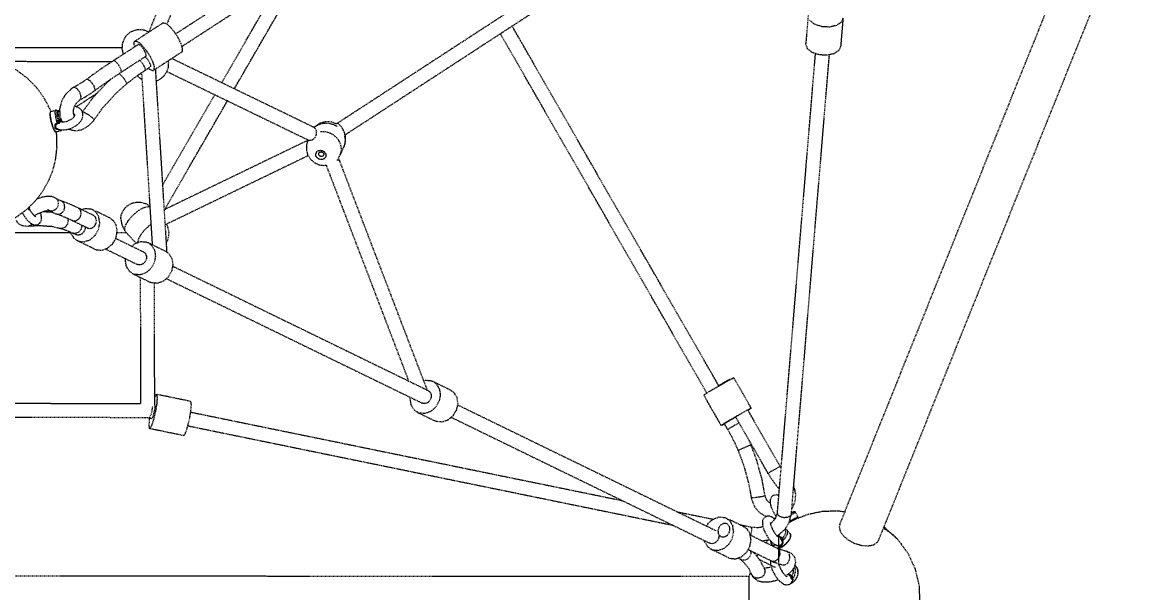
# Model space of a CAD drawing. Header units: millimetres. Extents: x -4083 to 4058, y -3576 to 3464.
# Drawn here: x 473 to 2061, y -1218 to -401 of the extents above; entities that cross this region are included whole.
import ezdxf

# ---------------------------------------------------------------- set-up
doc = ezdxf.new("R2010")
doc.units = ezdxf.units.MM
doc.linetypes.add('HIDDEN', pattern=[1.905, 1.27, -0.635])
for name, color, linetype in [('DIKOM_ОБЪЕКТ', 7, 'Continuous'), ('DIKOM_РАЗМЕР_ЗОНА', 7, 'Continuous'), ('DIKOM_РАЗМЕР_ОБЪЕКТА', 7, 'Continuous')]:
    doc.layers.add(name, color=color, linetype=linetype)
doc.styles.add('style1', font='arialbd.ttf', dxfattribs={"width": 0.8})
doc.dimstyles.new('1-50', dxfattribs={"dimtxt": 300, "dimasz": 200, "dimexe": 100, "dimexo": 0, "dimgap": 100, "dimtad": 1, "dimtxsty": 'style1', "dimcen": 200, "dimclrd": 7, "dimclre": 7, "dimclrt": 7, "dimadec": 1, "dimazin": 2, "dimtfac": 1, "dimtmove": 0, "dimatfit": 2, "dimfxl": 0, "dimlwd": 25, "dimlwe": 18, "dimarcsym": 0})

# ---------------------------------------------------------------- blocks, each defined once
blk = doc.blocks.new('*D0')
at = {"layer": 'Defpoints', "color": 0, "transparency": 16777216}
for p in [(-1721.8, 671.9), (2519, 657.8), (2519, -1847.3)]:
    blk.add_point(p, dxfattribs=at)
at = {"layer": 'DIKOM_РАЗМЕР_ОБЪЕКТА', "color": 7, "lineweight": 18, "transparency": 16777216}
for p, q in [((-1721.8, 671.9), (-1721.8, -1947.3)), ((2519, 657.8), (2519, -1947.3))]:
    blk.add_line(p, q, dxfattribs=at)
at = {"layer": 'DIKOM_РАЗМЕР_ОБЪЕКТА', "color": 7, "lineweight": 25, "transparency": 16777216}
blk.add_line((-1521.8, -1847.3), (2319, -1847.3), dxfattribs=at)
at = {"layer": 'DIKOM_РАЗМЕР_ОБЪЕКТА', "color": 7, "transparency": 16777216}
for points in [[(-1521.8, -1814), (-1521.8, -1880.7), (-1721.8, -1847.3)], [(2319, -1814), (2319, -1880.7), (2519, -1847.3)]]:
    blk.add_solid(points, dxfattribs=at)
at = {"layer": 'DIKOM_РАЗМЕР_ОБЪЕКТА', "color": 7, "transparency": 16777216, "insert": (341, -1568.6), "char_height": 300, "attachment_point": 5, "style": 'style1'}
blk.add_mtext('{\\fArial|b0|i0|c204|p34;\\H1.16667x;4150}', dxfattribs=at)
blk = doc.blocks.new('*D3')
at = {"layer": 'Defpoints', "color": 0, "transparency": 16777216}
for p in [(-3254.8, 990.5), (4056.9, 952.4), (4056.9, -3475.9)]:
    blk.add_point(p, dxfattribs=at)
at = {"layer": 'DIKOM_РАЗМЕР_ЗОНА', "color": 7, "lineweight": 18, "transparency": 16777216}
for p, q in [((-3254.8, 990.5), (-3254.8, -3575.9)), ((4056.9, 952.4), (4056.9, -3575.9))]:
    blk.add_line(p, q, dxfattribs=at)
at = {"layer": 'DIKOM_РАЗМЕР_ЗОНА', "color": 7, "lineweight": 25, "transparency": 16777216}
blk.add_line((-3054.8, -3475.9), (3856.9, -3475.9), dxfattribs=at)
at = {"layer": 'DIKOM_РАЗМЕР_ЗОНА', "color": 7, "transparency": 16777216}
for points in [[(-3054.8, -3442.6), (-3054.8, -3509.2), (-3254.8, -3475.9)], [(3856.9, -3442.6), (3856.9, -3509.2), (4056.9, -3475.9)]]:
    blk.add_solid(points, dxfattribs=at)
at = {"layer": 'DIKOM_РАЗМЕР_ЗОНА', "color": 7, "transparency": 16777216, "insert": (401.1, -3197.1), "char_height": 300, "attachment_point": 5, "style": 'style1'}
blk.add_mtext('{\\fArial|b0|i0|c204|p34;\\H1.16667x;7300}', dxfattribs=at)

msp = doc.modelspace()

# ---------------------------------------------------------------- linework, layer by layer
at = {"layer": 'DIKOM_ОБЪЕКТ', "color": 7, "linetype": 'HIDDEN', "lineweight": 15}
for p, q in [((1642.287, -1120.542), (2323.748, 574.158)), ((1697.955, -1142.927), (2379.323, 551.54)), ((654.385, -415.605), (786.576, -87.892)), ((680.534, -404.244), (803.816, -98.616)), ((1289.003, -308.138), (923.36, -546.443)), ((776.59, -496.759), (877.392, -321.913)), ((1297.61, -326.401), (934.645, -562.961)), ((692.697, -418.045), (787.279, -356.602)), ((701.7, -436.046), (798.175, -373.374)), ((758.547, -488.013), (824.236, -374.071)), ((1597.123, -391.706), (1593.789, -432.066)), ((1646.953, -395.822), (1643.619, -436.182)), ((674.575, -402.49), (634.271, -428.672)), ((685.797, -409.118), (680.426, -404.2)), ((691.515, -416.191), (685.797, -409.118)), ((1469.248, -921.564), (1173.894, -407.032)), ((696.709, -424.341), (691.515, -416.191)), ((700.589, -432.329), (696.709, -424.341)), ((1452.261, -932.146), (1157.112, -417.97)), ((431.974, -437.348), (615.978, -437.562)), ((639.237, -433.372), (603.742, -456.43)), ((645.493, -435.3), (640.122, -430.382)), ((701.576, -444.053), (661.272, -470.235)), ((702.564, -438.938), (700.589, -432.329)), ((1593.76, -432.772), (1593.812, -432.03)), ((437.194, -457.354), (602.061, -457.546)), ((650.133, -450.144), (614.638, -473.202)), ((641.367, -455.838), (642.465, -456.87)), ((890.208, -551.834), (687.168, -453.413)), ((1553.261, -1103.878), (1607.658, -446.294)), ((1573.193, -1105.527), (1627.586, -447.985)), ((1613.147, -448.149), (1603.147, -444.77)), ((577.623, -474.148), (564.999, -483.286)), ((614.638, -473.202), (601.766, -481.747)), ((611.964, -474.993), (614.561, -477.268)), ((642.961, -474.455), (642.767, -474.524)), ((643.883, -474.062), (642.961, -474.455)), ((643.866, -473.782), (659.134, -719.778)), ((648.503, -470.604), (656.306, -465.535)), ((648.928, -469.874), (648.503, -470.604)), ((655.421, -468.525), (653.878, -467.112)), ((655.421, -468.525), (659.628, -470.539)), ((659.628, -470.539), (661.267, -470.223)), ((663.591, -468.729), (679.824, -730.271)), ((881.484, -569.831), (679.937, -472.133)), ((551.467, -492.207), (546.4, -494.999)), ((592.697, -489.476), (573.255, -510.994)), ((599.806, -483.105), (592.697, -489.476)), ((614.561, -477.268), (617.455, -480.47)), ((665.801, -485.182), (664.634, -485.534)), ((550.344, -522.445), (580.762, -502.685)), ((673.9, -634.838), (748.532, -505.384)), ((555.653, -512.73), (555.688, -512.711)), ((573.255, -510.994), (559.467, -529.81)), ((677.027, -669.458), (766.576, -514.131)), ((514.266, -529.274), (520.924, -527.525)), ((524.422, -529.639), (523.939, -529.152)), ((524.106, -528.593), (523.946, -528.722)), ((524.233, -528.907), (523.997, -528.791)), ((526.715, -526.847), (524.106, -528.593)), ((524.317, -528.791), (524.155, -528.872)), ((524.268, -528.884), (524.214, -528.89)), ((524.817, -528.561), (524.317, -528.791)), ((526.657, -525.608), (527.171, -536.649)), ((527.171, -536.649), (530.091, -543.959)), ((548.167, -535.687), (547.527, -534.836)), ((548.69, -534.213), (548.449, -534.022)), ((548.706, -534.238), (548.704, -534.179)), ((562.116, -530.485), (565.338, -532.218)), ((517.269, -550.46), (516.489, -548.119)), ((518.074, -552.598), (517.269, -550.46)), ((523.705, -554.229), (526.107, -554.961)), ((526.107, -554.961), (529.248, -555.443)), ((526.637, -541.533), (526.952, -542.995)), ((526.637, -541.533), (526.909, -542.956)), ((528.554, -543.721), (529.811, -543.945)), ((540.015, -554.207), (541.799, -555.161)), ((890.815, -552.227), (891.391, -551.338)), ((890.975, -552.32), (893.115, -550.39)), ((917.482, -547.321), (920.954, -548.859)), ((920.954, -548.859), (924.184, -550.836)), ((923.36, -546.443), (922.888, -546.745)), ((924.705, -546.526), (923.36, -546.443)), ((927.39, -548.591), (924.705, -546.526)), ((521.889, -558.289), (528.547, -556.54)), ((881.592, -570.525), (676.078, -669.917)), ((881.826, -569.977), (881.39, -570.995)), ((881.899, -570.056), (881.39, -570.995)), ((881.484, -569.831), (883.791, -570.491)), ((883.547, -571.065), (881.484, -569.831)), ((902.525, -585.247), (903.828, -585.871)), ((903.828, -585.871), (904.996, -586.706)), ((904.996, -586.706), (905.983, -587.72)), ((933.428, -578.563), (928.114, -590.984)), ((882.245, -592.425), (677.416, -691.486)), ((905.983, -587.72), (906.752, -588.873)), ((906.752, -588.873), (907.275, -590.125)), ((925.349, -595.482), (928.114, -590.984)), ((927.174, -599.702), (925.349, -595.482)), ((1053.006, -929.008), (927.174, -599.702)), ((904.807, -606.4), (908.347, -605.873)), ((908.491, -606.841), (908.092, -605.911)), ((908.491, -606.841), (908.77, -605.81)), ((1026.293, -915.131), (908.491, -606.841)), ((521.788, -653.664), (520.977, -653.09)), ((521.846, -653.709), (521.788, -653.664)), ((522.943, -654.457), (521.846, -653.709)), ((524.549, -657.191), (521.846, -653.709)), ((525.334, -661.414), (524.549, -657.191)), ((528.546, -656.952), (528.54, -656.95)), ((536.653, -659.927), (528.546, -656.952)), ((483.255, -667.93), (483.227, -667.571)), ((483.319, -668.312), (483.255, -667.93)), ((483.526, -668.791), (483.301, -668.229)), ((483.304, -668.224), (483.425, -668.46)), ((483.34, -668.407), (483.319, -668.312)), ((483.34, -668.408), (483.807, -670.209)), ((516.878, -673.726), (502.766, -672.61)), ((509.412, -670.776), (511.44, -670.577)), ((509.595, -669.518), (509.649, -669.56)), ((509.649, -669.56), (513.194, -671.182)), ((511.139, -670.606), (511.85, -671.107)), ((511.44, -670.577), (511.613, -670.579)), ((522.087, -675.88), (522.097, -675.883)), ((529.36, -678.549), (522.087, -675.88)), ((536.853, -681.672), (529.36, -678.549)), ((544.56, -685.25), (536.853, -681.672)), ((575.246, -677.955), (553.321, -667.271)), ((573.609, -669.419), (578.345, -672.796)), ((598.525, -681.55), (578.298, -671.693)), ((578.345, -672.796), (582.828, -679.921)), ((598.505, -681.55), (603.241, -684.927)), ((626.941, -682.92), (629.341, -680.11)), ((629.341, -680.11), (631.967, -677.389)), ((482.954, -693.036), (482.931, -693.039)), ((566.486, -695.934), (544.56, -685.25)), ((603.241, -684.927), (607.724, -692.052)), ((609.155, -700.97), (607.724, -692.052)), ((289.913, -702.442), (542.72, -702.554)), ((540.043, -700.676), (545.425, -703.101)), ((542.719, -703.472), (542.444, -701.758)), ((547.254, -703.675), (545.481, -703.089)), ((545.481, -703.089), (550.301, -705.438)), ((551.1, -703.403), (547.254, -703.675)), ((576.814, -726.106), (551.918, -713.974)), ((607.022, -710.829), (646.696, -730.161)), ((608.837, -702.583), (621.897, -702.588)), ((621.897, -702.588), (636.231, -717.612)), ((592.271, -725.889), (637.935, -748.14)), ((638.368, -715.435), (638.246, -716.902)), ((646.677, -730.159), (647.085, -730.366)), ((647.085, -730.366), (649.494, -732.61)), ((653.171, -716.873), (678.067, -729.004)), ((631.46, -761.428), (656.356, -773.56)), ((688.301, -750.434), (1053.996, -928.63)), ((642.158, -766.641), (642.198, -946.899)), ((662.16, -774.754), (662.198, -948.811)), ((679.441, -768.365), (1045.235, -946.609)), ((1060.471, -915.342), (1085.367, -927.473)), ((1468.283, -922.066), (1470.102, -920.877)), ((1469.794, -921.771), (1477.977, -917.143)), ((1477.977, -917.143), (1484.834, -913.382)), ((1484.834, -913.382), (1489.322, -911.06)), ((1484.944, -912.447), (1485.518, -912.227)), ((1490.76, -910.5), (1489.322, -911.06)), ((1490.76, -910.499), (1515.643, -953.847)), ((714, -944.058), (665.532, -934.117)), ((1053.977, -928.627), (1054.385, -928.835)), ((1054.385, -928.835), (1056.793, -931.079)), ((1447.775, -935.173), (1472.658, -978.521)), ((1449.616, -933.797), (1454.445, -930.784)), ((1454.445, -930.784), (1461.53, -926.561)), ((1461.53, -926.561), (1469.794, -921.771)), ((1468.186, -922.172), (1468.283, -922.066)), ((156.198, -946.693), (642.198, -946.899)), ((662.865, -952.726), (662.333, -956.709)), ((662.518, -948.811), (662.932, -949.907)), ((662.932, -949.907), (662.865, -952.726)), ((666.037, -947.319), (666.648, -939.002)), ((1095.6, -948.903), (1465.467, -1129.131)), ((151.175, -966.691), (647.215, -966.901)), ((655.326, -967.752), (654.98, -969.895)), ((655.831, -966.845), (655.019, -967.689)), ((655.019, -967.689), (658.5, -968.403)), ((714.16, -959.403), (1331.212, -1085.96)), ((1038.76, -959.897), (1063.656, -972.029)), ((1086.741, -966.834), (1456.706, -1147.111)), ((1539.844, -1047.024), (1493.57, -966.411)), ((1509.717, -956.73), (1514.205, -954.408)), ((1557.189, -1037.067), (1510.916, -956.454)), ((1515.643, -953.848), (1514.205, -954.408)), ((654.98, -969.895), (654.369, -978.212)), ((703.955, -993.038), (655.486, -983.097)), ((710.184, -979.003), (1403.564, -1121.215)), ((1474.096, -977.96), (1472.658, -978.521)), ((1474.096, -977.96), (1477.538, -976.179)), ((1482.203, -984.307), (1477.386, -975.914)), ((1479.328, -974.132), (1486.413, -969.909)), ((1482.306, -984.195), (1482.203, -984.307)), ((1498.422, -974.863), (1496.323, -975.965)), ((1511.436, -997.535), (1515.35, -1006.294)), ((1512.083, -1007.825), (1507.768, -1009.692)), ((1514.805, -1006.592), (1512.083, -1007.825)), ((1515.35, -1006.294), (1514.805, -1006.592)), ((1556.609, -1037.294), (1557.189, -1037.067)), ((1558.597, -1039.375), (1557.189, -1037.067)), ((1535.03, -1079.316), (1532.21, -1080.197)), ((1535.534, -1078.874), (1535.03, -1079.316)), ((1532.21, -1080.197), (1527.628, -1081.103)), ((1573.876, -1097.27), (1575.233, -1095.579)), ((1410.055, -1102.131), (1461.205, -1112.621)), ((1480.014, -1111.091), (1484.75, -1114.469)), ((1527.953, -1103.494), (1537.068, -1108.748)), ((1547.116, -1110.819), (1548.175, -1111.018)), ((1548.175, -1111.018), (1550.993, -1110.566)), ((1551.621, -1108.712), (1551.163, -1108.094)), ((1553.261, -1103.882), (1553.25, -1104.161)), ((1582.216, -1110.329), (1570.072, -1117.46)), ((1570.23, -1117.213), (1573.193, -1105.527)), ((1582.572, -1108.961), (1570.53, -1116.032)), ((1572.948, -1106.494), (1579.027, -1102.924)), ((1573.323, -1103.954), (1576.29, -1102.212)), ((1573.51, -1101.698), (1574.036, -1103.436)), ((1574.057, -1103.458), (1573.964, -1103.361)), ((1574.118, -1103.488), (1573.974, -1103.542)), ((1574.119, -1103.459), (1574.035, -1103.456)), ((1574.168, -1103.459), (1574.119, -1103.459)), ((1582.572, -1108.961), (1579.027, -1102.924)), ((1504.93, -1123.223), (1484.194, -1113.118)), ((1484.75, -1114.469), (1489.233, -1121.594)), ((1490.664, -1130.511), (1489.233, -1121.594)), ((1499.142, -1120.402), (1515.945, -1123.848)), ((1516.391, -1125.802), (1516.083, -1129.63)), ((1543.604, -1118.598), (1544.734, -1117.996)), ((1563.443, -1127.803), (1570.23, -1117.213)), ((1576.249, -1113.991), (1569.91, -1117.713)), ((1576.18, -1113.874), (1576.249, -1113.991)), ((1576.249, -1113.991), (1580.887, -1111.729)), ((1642.292, -1120.53), (1641.592, -1124.222)), ((1449.124, -1145.145), (1448.824, -1143.27)), ((1465.448, -1129.129), (1465.856, -1129.337)), ((1468.119, -1128.981), (1468.67, -1133.122)), ((1469.58, -1134.817), (1469.605, -1138.554)), ((1515.56, -1142.642), (1514.129, -1133.725)), ((1552.846, -1154.32), (1514.43, -1135.6)), ((1515.237, -1134.462), (1514.892, -1135.825)), ((1516.083, -1129.63), (1515.237, -1134.462)), ((1536.743, -1146.473), (1539.929, -1142.249)), ((1552.418, -1136.767), (1553.27, -1136.381)), ((1553.576, -1136.788), (1552.816, -1136.587)), ((1553.27, -1136.381), (1563.443, -1127.803)), ((1555.837, -1135.281), (1554.04, -1137.809)), ((1554.129, -1137.888), (1554.598, -1137.026)), ((1555.041, -1174.47), (1555.056, -1137.536)), ((1562.472, -1141.75), (1563.925, -1140.078)), ((1571.05, -1132.901), (1566.937, -1128.318)), ((1571.05, -1132.901), (1571.293, -1133.205)), ((1483.219, -1167.779), (1458.323, -1155.647)), ((1544.085, -1172.299), (1511.153, -1156.252)), ((1514.741, -1157.613), (1515.236, -1161.718)), ((1547.722, -1151.823), (1544.609, -1148.353)), ((1555.661, -1155.561), (1552.85, -1154.322)), ((1553.257, -1150.242), (1554.911, -1150.47)), ((1565.521, -1158.476), (1565.503, -1158.472)), ((1497.323, -1168.039), (1499.952, -1169.919)), ((1520.583, -1161.613), (1518.704, -1159.931)), ((1523.99, -1165.956), (1525.344, -1163.363)), ((1526.765, -1170.125), (1550.646, -1181.762)), ((1544.083, -1172.298), (1548.178, -1174.11)), ((1513.015, -1194.369), (1514.798, -1188.54)), ((1515.827, -1190.585), (1516.245, -1191.76)), ((1515.831, -1190.597), (1515.958, -1190.947)), ((1535.044, -1184.936), (1534.593, -1183.668)), ((1534.79, -1184.211), (1534.598, -1183.682)), ((1543.149, -1175.613), (1543.671, -1178.808)), ((1561.374, -1178.041), (1561.413, -1178.049)), ((1561.413, -1178.049), (1561.453, -1178.058)), ((1575.66, -1190.671), (1576.088, -1188.78)), ((1576.088, -1188.78), (1576.262, -1186.885)), ((1578.376, -1178.963), (1579.497, -1179.988)), ((-714.769, -1193.301), (1512.598, -1194.242)), ((1512.573, -1254.242), (1512.598, -1194.242)), ((1564.535, -1193.109), (1565.612, -1194.081)), ((1566.989, -1195.041), (1567.226, -1195.152)), ((1572.047, -1204.639), (1572.34, -1204.548)), ((1574.079, -1203.566), (1572.294, -1204.425)), ((1572.34, -1204.548), (1574.288, -1203.589)), ((1573.122, -1197.912), (1573.456, -1197.87)), ((1576.119, -1202.137), (1574.079, -1203.566)), ((1574.288, -1203.589), (1576.293, -1202.189)), ((1574.313, -1201.47), (1574.58, -1200.743)), ((1576.293, -1202.189), (1578.103, -1200.464)), ((1580.94, -1196.245), (1581.883, -1193.876)), ((1581.883, -1193.876), (1582.471, -1191.424))]:
    msp.add_line(p, q, dxfattribs=at)
for points in [[(1646.93, -395.858), (1644.509, -401.358), (1637.585, -406.096), (1627.582, -408.391), (1616.481, -407.789), (1606.48, -404.409), (1599.561, -398.921)], [(654.161, -415.751), (653.763, -415.462), (649.274, -413.464), (645.012, -412.441), (641.05, -412.159), (637.506, -412.434), (634.322, -413.117), (631.594, -414.058), (629.296, -415.138), (627.33, -416.3), (625.53, -417.592), (623.762, -419.119), (621.934, -421.04), (620.113, -423.442), (618.404, -426.412)], [(674.58, -402.502), (676.219, -402.186), (680.426, -404.2)], [(618.404, -426.412), (616.314, -432.604), (615.872, -439.132), (617.122, -445.584), (617.916, -447.223)], [(634.147, -436.679), (633.283, -433.787), (633.514, -429.563), (634.276, -428.684)], [(634.276, -428.684), (635.916, -428.368), (640.122, -430.382)], [(641.598, -434.062), (639.901, -433.249), (639.239, -433.377)], [(650.131, -450.139), (650.438, -449.784), (650.531, -448.08), (649.734, -445.413), (648.169, -442.19), (646.073, -438.901), (643.766, -436.047), (641.598, -434.062)], [(656.405, -450.523), (651.211, -442.373), (645.493, -435.3)], [(701.571, -444.041), (702.333, -443.161), (702.564, -438.938)], [(1603.147, -444.77), (1596.227, -439.282), (1593.76, -432.772)], [(1643.596, -436.218), (1641.175, -441.718), (1634.252, -446.456)], [(514.287, -529.267), (513.671, -527.408), (505.323, -510.92), (493.617, -494.665), (480.188, -481.142), (464.623, -469.697), (447.237, -460.712), (429.545, -454.796), (424.471, -453.92)], [(603.742, -456.43), (590.542, -465.193), (577.623, -474.148)], [(606.103, -457.121), (604.218, -456.297), (603.742, -456.43)], [(614.638, -473.202), (615.062, -472.472), (614.8, -470.092), (613.426, -466.667), (611.213, -462.876), (608.6, -459.468), (606.103, -457.121)], [(642.465, -456.87), (645.079, -460.277), (647.291, -464.069), (648.665, -467.494), (648.928, -469.874)], [(649.206, -450.746), (649.744, -451.23), (651.859, -453.763), (653.847, -456.729)], [(653.847, -456.729), (655.454, -459.751), (656.473, -462.444)], [(661.267, -470.223), (662.029, -469.343), (662.26, -465.12), (660.285, -458.511), (656.405, -450.523)], [(681.721, -456.951), (682.269, -459.723), (681.838, -466.315), (679.743, -472.534)], [(1634.252, -446.456), (1624.249, -448.751), (1613.147, -448.149)], [(622.375, -489.706), (630.918, -482.999), (639.637, -476.639), (648.511, -470.643)], [(656.473, -462.444), (656.772, -464.458), (656.306, -465.535)], [(679.743, -472.534), (678.348, -475.023), (676.832, -477.154), (675.269, -478.947)], [(564.999, -483.286), (560.4, -486.561), (551.467, -492.207)], [(567.86, -483.63), (565.643, -483.036), (564.999, -483.286)], [(576.894, -499.365), (577.417, -498.567), (577.302, -496.084), (575.928, -492.66), (573.568, -488.97), (570.688, -485.748), (567.86, -483.63)], [(576.106, -540.907), (588.735, -523.658), (606.718, -503.738), (622.376, -489.706)], [(601.766, -481.747), (589.18, -490.471), (576.894, -499.365)], [(617.455, -480.47), (620.074, -483.965), (621.898, -487.062), (622.566, -489.146), (622.376, -489.706)], [(644.465, -483.43), (640.207, -480.524), (637.913, -477.897)], [(665.801, -485.182), (666.638, -484.836), (667.717, -484.314), (668.885, -483.676), (670.098, -482.948), (671.308, -482.157), (672.473, -481.33), (673.541, -480.506), (674.475, -479.712), (675.269, -478.948)], [(546.401, -494.999), (543.957, -496.419), (535.414, -504.202), (529.508, -514.308), (526.657, -525.608)], [(549.492, -495.156), (546.955, -494.789), (546.401, -494.999)], [(555.688, -512.711), (556.828, -511.509), (557.409, -508.564), (556.726, -504.688), (554.914, -500.649), (552.332, -497.247), (549.492, -495.156)], [(555.653, -512.73), (561.409, -509.562), (571.726, -503.045), (576.894, -499.365)], [(546.673, -526.721), (548.263, -521.305), (551.215, -516.469), (554.945, -513.132), (555.688, -512.711)], [(557.505, -526.816), (555.558, -524.972), (553.181, -523.513), (550.348, -522.446), (548.057, -522.008)], [(514.266, -529.274), (513.69, -529.572), (513.266, -530.085), (512.995, -530.746), (512.828, -531.602), (512.754, -532.759), (512.796, -534.34), (512.981, -536.297), (513.298, -538.464), (513.733, -540.787), (514.275, -543.201), (514.906, -545.637), (515.608, -548.024), (516.361, -550.294), (517.146, -552.383)], [(514.062, -538.194), (513.721, -535.951), (513.512, -533.946), (513.443, -532.24), (513.514, -530.884), (513.723, -529.92), (514.065, -529.378)], [(516.489, -548.119), (515.757, -545.646), (515.096, -543.117), (514.525, -540.607), (514.062, -538.194)], [(520.924, -527.525), (520.74, -527.615), (520.431, -528.047), (520.22, -528.799), (520.114, -529.856), (520.113, -531.192), (520.219, -532.777), (520.428, -534.574), (520.736, -536.542), (521.136, -538.637), (521.619, -540.81), (522.173, -543.01)], [(524.071, -528.877), (523.541, -528.306), (522.964, -527.864), (522.313, -527.564), (521.618, -527.446), (520.924, -527.525)], [(523.939, -529.152), (523.522, -528.951), (523.175, -529.038), (522.907, -529.412), (522.724, -530.064), (522.632, -530.98), (522.631, -532.138), (522.723, -533.511), (522.904, -535.069), (523.171, -536.775), (523.518, -538.591), (523.936, -540.474), (524.416, -542.38)], [(524.422, -529.639), (524.269, -529.182), (524.072, -528.877)], [(524.876, -529.764), (524.74, -529.391), (524.527, -529.102), (524.233, -528.907)], [(524.63, -528.782), (524.49, -528.831), (524.268, -528.884)], [(524.876, -529.764), (524.681, -529.718), (524.527, -529.675), (524.422, -529.639)], [(526.637, -541.533), (525.872, -537.953), (525.551, -536.387), (525.27, -534.955), (525.028, -533.651), (524.825, -532.473), (524.658, -531.416), (524.525, -530.473), (524.422, -529.639)], [(526.759, -527.806), (526.552, -527.911), (526.286, -528.043), (526.033, -528.166), (525.788, -528.282), (525.545, -528.394), (525.298, -528.505), (525.054, -528.61), (524.822, -528.707), (524.63, -528.782)], [(526.759, -527.795), (526.261, -527.977), (525.75, -528.173), (525.283, -528.362), (524.817, -528.561)], [(526.763, -527.88), (526.578, -528.16), (526.459, -528.338), (526.343, -528.509), (526.228, -528.675), (526.109, -528.841), (525.99, -528.999), (525.873, -529.146), (525.743, -529.295), (525.598, -529.445), (525.437, -529.583), (525.264, -529.695), (525.074, -529.764), (524.876, -529.764)], [(529.811, -543.945), (531.366, -544.024), (533.167, -543.918), (535.184, -543.596), (537.315, -543.046), (539.459, -542.28), (541.531, -541.322), (543.45, -540.211), (545.106, -539.025), (546.449, -537.838), (547.465, -536.709), (548.164, -535.695)], [(539.269, -554.445), (542.79, -553.324), (546.19, -551.852), (549.383, -550.066), (552.326, -547.977), (554.903, -545.643), (557.043, -543.107), (558.64, -540.486), (559.658, -537.917), (560.157, -535.31), (560.12, -532.795), (559.57, -530.418), (559.387, -529.931)], [(547.527, -534.836), (546.578, -531.566), (546.673, -526.721)], [(548.449, -534.022), (547.802, -533.703), (547.142, -533.51)], [(548.164, -535.695), (548.561, -534.865), (548.699, -534.328), (548.706, -534.238)], [(559.388, -529.933), (558.9, -528.88), (557.505, -526.816)], [(559.467, -529.81), (560.016, -529.717), (562.116, -530.485)], [(565.338, -532.218), (569.046, -534.573), (572.504, -537.083), (575.028, -539.252), (576.118, -540.65), (576.106, -540.907)], [(517.146, -552.383), (517.971, -554.29), (518.755, -555.817), (519.422, -556.872), (520.012, -557.586), (520.589, -558.057), (521.226, -558.31), (521.889, -558.289)], [(521.889, -558.289), (521.626, -558.291), (521.055, -557.955), (520.392, -557.188), (519.66, -556.014), (518.879, -554.469), (518.074, -552.598)], [(523.2, -545.007), (522.081, -545.804), (521.212, -546.66), (520.563, -547.559), (520.107, -548.49), (519.835, -549.432), (519.739, -550.362), (519.815, -551.253), (520.053, -552.079)], [(520.053, -552.079), (520.444, -552.822), (520.986, -553.469), (521.668, -554.005), (522.484, -554.419), (523.428, -554.707), (524.504, -554.869), (525.728, -554.901), (525.877, -554.891)], [(521.459, -552.093), (521.267, -551.463), (521.182, -550.819), (521.201, -550.154), (521.328, -549.477), (521.572, -548.803), (521.941, -548.147), (522.451, -547.518), (523.126, -546.928), (523.975, -546.402), (524.929, -545.98), (525.887, -545.669), (526.83, -545.435)], [(523.704, -554.228), (523.447, -554.121), (522.869, -553.805), (522.312, -553.362), (521.825, -552.784), (521.459, -552.093)], [(524.416, -542.38), (524.263, -542.431), (523.991, -542.512), (523.618, -542.619), (523.17, -542.743), (522.677, -542.876), (522.173, -543.01)], [(522.173, -543.01), (522.427, -543.747), (522.774, -544.417), (523.2, -545.007)], [(524.871, -543.322), (524.735, -543.488), (524.52, -543.722), (524.242, -544.009), (523.915, -544.333), (523.561, -544.672), (523.2, -545.007)], [(523.2, -545.007), (523.449, -545.164), (523.721, -545.277), (524.011, -545.355), (524.332, -545.409), (524.656, -545.44), (524.964, -545.457), (525.274, -545.464), (525.61, -545.465), (525.978, -545.46), (526.383, -545.45), (526.83, -545.434)], [(524.416, -542.38), (524.521, -542.057), (524.648, -541.792), (524.789, -541.593), (524.935, -541.454), (525.088, -541.358), (525.253, -541.296), (525.429, -541.266), (525.607, -541.264), (525.783, -541.283), (525.964, -541.319), (526.164, -541.373), (526.39, -541.446)], [(524.416, -542.38), (524.522, -542.73), (524.675, -543.046), (524.871, -543.322)], [(524.871, -543.322), (525.061, -543.539), (525.247, -543.739), (525.427, -543.929)], [(525.427, -543.929), (525.941, -544.461), (526.094, -544.622), (526.256, -544.795), (526.43, -544.984), (526.62, -545.196), (526.83, -545.434)], [(526.83, -545.435), (526.31, -543.354), (526.25, -543.103), (526.206, -542.896), (526.176, -542.721), (526.159, -542.561), (526.158, -542.411), (526.174, -542.271), (526.208, -542.142), (526.261, -542.014), (526.342, -541.876), (526.465, -541.716), (526.637, -541.533)], [(528.825, -540.789), (528.753, -541.009), (528.626, -541.274), (528.486, -541.472), (528.34, -541.612), (528.188, -541.708), (528.022, -541.77), (527.846, -541.799), (527.669, -541.802), (527.492, -541.783), (527.311, -541.747), (527.111, -541.693), (526.885, -541.62), (526.39, -541.446)], [(527.304, -540.975), (527.077, -541.152), (526.85, -541.339), (526.637, -541.533)], [(526.891, -542.94), (527.075, -543.104), (527.627, -543.41), (528.554, -543.721)], [(527.091, -555.112), (527.086, -555.154), (527.138, -555.478), (527.292, -555.757)], [(528.174, -555.278), (527.772, -555.565), (527.292, -555.757)], [(527.292, -555.757), (527.846, -556.317), (528.33, -556.55), (528.547, -556.54)], [(528.513, -540.009), (528.303, -540.192), (528.031, -540.415), (527.77, -540.618), (527.304, -540.975)], [(528.547, -556.54), (529.236, -556.239), (529.819, -555.732), (529.998, -555.454)], [(529.632, -543.913), (529.338, -542.592), (528.986, -541.195)], [(529.665, -543.919), (529.451, -542.923), (529.075, -541.416)], [(529.248, -555.443), (532.552, -555.495), (535.914, -555.15), (539.269, -554.445)], [(541.834, -555.174), (549.269, -556.686), (558.009, -555.382), (566.726, -550.825), (574.235, -543.494), (576.106, -540.907)], [(883.791, -570.491), (888.273, -569.657), (892.105, -566.458), (894.259, -561.752), (894.16, -556.8), (891.832, -552.928), (890.208, -551.834)], [(891.391, -551.338), (898.373, -546.009), (906.78, -543.372), (915.508, -543.748), (922.888, -546.745)], [(893.115, -550.39), (896.039, -548.501), (899.277, -547.06), (902.755, -546.099), (906.397, -545.64), (910.121, -545.694), (913.843, -546.258), (917.482, -547.321)], [(933.087, -556.729), (930.457, -552.326), (927.39, -548.591)], [(399.158, -699.019), (417.004, -697.731), (434.421, -693.905), (450.26, -688.008), (465.175, -679.997), (479.339, -669.623), (490.765, -658.611), (501.155, -645.562), (510.1, -630.445), (516.511, -615.125), (520.899, -598.672), (523.022, -581.194), (522.6, -563.082), (521.776, -558.309)], [(881.39, -570.995), (879.574, -577.569), (879.578, -584.442), (881.435, -591.087), (885.007, -596.983)], [(924.317, -568.348), (921.784, -565.631), (918.87, -563.257), (915.64, -561.28), (912.168, -559.742), (908.529, -558.679), (904.807, -558.115), (901.083, -558.062), (899.377, -558.277)], [(928.114, -590.984), (929.095, -588.101), (929.659, -584.766), (929.667, -581.347), (929.119, -577.92), (928.026, -574.562), (926.414, -571.347), (924.317, -568.348)], [(934.527, -562.541), (934.573, -560.621), (933.087, -556.729)], [(934.68, -563.086), (935.23, -565.038), (935.257, -571.902), (933.428, -578.563)], [(933.741, -563.374), (934.433, -565.499), (934.981, -568.926), (934.973, -572.345), (934.409, -575.679), (933.428, -578.563)], [(894.623, -595.06), (893.854, -593.907), (893.331, -592.655), (893.075, -591.354), (893.097, -590.053), (893.396, -588.805), (893.963, -587.652), (894.771, -586.646), (895.793, -585.823)], [(895.793, -585.823), (896.988, -585.214), (898.31, -584.842)], [(898.09, -587.867), (898.592, -587.462), (899.18, -587.162), (899.831, -586.979)], [(898.31, -584.842), (899.713, -584.722), (901.135, -584.859), (902.525, -585.247)], [(899.831, -586.979), (900.521, -586.92), (901.221, -586.988), (901.905, -587.179), (902.546, -587.486), (903.121, -587.897), (903.606, -588.396)], [(885.007, -596.983), (890.584, -602.083), (897.44, -605.325), (904.807, -606.4)], [(904.813, -596.957), (903.618, -597.566), (902.296, -597.938), (900.893, -598.058), (899.471, -597.921), (898.081, -597.533), (896.778, -596.909), (895.61, -596.074), (894.623, -595.06)], [(898.017, -592.007), (897.638, -591.44), (897.381, -590.824), (897.255, -590.184), (897.266, -589.544), (897.413, -588.929), (897.474, -588.774)], [(897.474, -588.774), (897.692, -588.362), (898.09, -587.867)], [(902.443, -593.241), (901.792, -593.423), (901.102, -593.483), (900.402, -593.415), (899.718, -593.224), (899.077, -592.917), (898.502, -592.506), (898.017, -592.007)], [(904.149, -591.629), (903.931, -592.041), (903.533, -592.536), (903.031, -592.941), (902.443, -593.241)], [(903.606, -588.396), (903.985, -588.963), (904.242, -589.579), (904.368, -590.219), (904.357, -590.859), (904.21, -591.474), (904.149, -591.629)], [(907.275, -590.125), (907.531, -591.426), (907.509, -592.727), (907.21, -593.975), (906.643, -595.128), (905.835, -596.134), (904.813, -596.957)], [(923.192, -598.236), (925.49, -598.368), (927.174, -599.702)], [(520.977, -653.09), (515.158, -650.874), (508.726, -650.71), (501.411, -652.068), (494.032, -654.508)], [(482.165, -666.9), (482.155, -666.982), (482.186, -667.272), (482.266, -667.569), (482.391, -667.884), (482.542, -668.195), (482.7, -668.485), (482.87, -668.775), (483.063, -669.086), (483.281, -669.426), (483.528, -669.799), (483.807, -670.211)], [(483.345, -666.815), (483.315, -666.851), (483.17, -666.889), (482.923, -666.876), (482.589, -666.811), (482.332, -666.739)], [(483.227, -667.571), (483.241, -667.239), (483.298, -666.948), (483.345, -666.815)], [(483.345, -666.815), (483.495, -666.508), (483.787, -666.065), (484.041, -665.764)], [(484.041, -665.764), (484.043, -665.645), (483.942, -665.446), (483.832, -665.293)], [(513.194, -671.182), (517.476, -671.096), (521.409, -669.131), (524.213, -665.676), (525.334, -661.414)], [(528.54, -656.95), (526.151, -656.052), (522.943, -654.457)], [(533.409, -661.664), (531.05, -658.38), (528.546, -656.952)], [(533.169, -670.22), (534.165, -665.89), (533.409, -661.664)], [(553.321, -667.271), (544.916, -663.369), (536.653, -659.927)], [(614.259, -682.585), (614.962, -677.38), (617.195, -671.905), (620.151, -667.641), (623.539, -664.359), (627.37, -661.817), (631.99, -659.882), (637.685, -658.824), (644.196, -659.211), (651.299, -661.696), (655.737, -665.05)], [(631.967, -677.389), (634.759, -674.821), (637.657, -672.461), (640.594, -670.363), (643.506, -668.573), (646.327, -667.132), (648.995, -666.072)], [(648.995, -666.072), (651.449, -665.416), (653.635, -665.179), (655.504, -665.366), (655.763, -665.47)], [(473.351, -674.008), (474.896, -676.773), (476.651, -679.525), (478.547, -682.135), (480.575, -684.568)], [(481.1, -667.926), (481.656, -668.235), (482.462, -668.848), (483.172, -669.518), (483.807, -670.21)], [(483.425, -668.46), (484.652, -670.679), (486.002, -672.824), (487.415, -674.802)], [(483.807, -670.21), (483.703, -669.435), (483.526, -668.791)], [(487.415, -674.802), (488.816, -676.527), (490.123, -677.93), (491.253, -678.97), (492.135, -679.65), (492.715, -680.009), (492.907, -680.104)], [(490.47, -678.25), (491.597, -677.576), (496.243, -675.224)], [(496.243, -675.224), (501.259, -673.11), (505.864, -671.583), (509.412, -670.776)], [(496.636, -690.486), (497.236, -690.096), (498.646, -688.8), (499.74, -687.168), (500.507, -685.143), (500.869, -682.774), (500.787, -679.959), (500.236, -676.824), (499.384, -673.9)], [(516.878, -673.726), (518.096, -674.361), (522.097, -675.883)], [(522.097, -675.883), (523.078, -676.145), (527.016, -675.911)], [(527.016, -675.911), (530.618, -673.796), (533.169, -670.22)], [(538.392, -682.387), (538.929, -685.983), (537.964, -690.321), (535.606, -693.968), (532.319, -696.204), (528.757, -696.586), (528.05, -696.419)], [(544.56, -685.25), (546.333, -685.836), (550.179, -685.564), (553.781, -683.449), (556.424, -679.911), (557.584, -675.649), (557.033, -671.509)], [(551.939, -713.974), (554.057, -714.844), (562.238, -715.568), (570.501, -712.657), (577.587, -706.555), (582.418, -698.191), (584.259, -688.838), (582.828, -679.921)], [(557.033, -671.509), (554.878, -668.31), (553.321, -667.271)], [(558.172, -669.635), (563.309, -667.826), (571.49, -668.549), (573.609, -669.419)], [(566.494, -695.934), (567.349, -696.285), (570.65, -696.577), (573.984, -695.403), (576.843, -692.94), (578.793, -689.565), (579.536, -685.791), (578.958, -682.193)], [(578.958, -682.193), (577.149, -679.318), (575.238, -677.955)], [(464.705, -685.408), (465.792, -687.334), (470.011, -691.13), (475.418, -692.939), (481.561, -693.153), (482.954, -693.036)], [(480.575, -684.568), (482.935, -686.966), (485.333, -688.925), (487.588, -690.304), (489.685, -691.154), (491.71, -691.551), (493.58, -691.52), (495.385, -691.079), (496.636, -690.486)], [(482.931, -693.039), (497.693, -692.274), (515.104, -693.535), (528.05, -696.419)], [(487.108, -690.01), (486.895, -690.506), (484.354, -692.664), (482.954, -693.036)], [(528.048, -696.419), (534.243, -698.443), (540.043, -700.676)], [(562.825, -698.44), (561.257, -701.652), (558.845, -704.201), (555.896, -705.759), (552.789, -706.122), (550.317, -705.44)], [(558.3, -691.946), (558.505, -693.488), (557.345, -697.749), (554.702, -701.288), (551.1, -703.403)], [(563.244, -694.355), (563.353, -694.974), (562.825, -698.44)], [(620.061, -699.962), (619.794, -698.211), (619.965, -696.147), (620.572, -693.815), (621.6, -691.268), (623.027, -688.563), (624.821, -685.759), (626.941, -682.92)], [(650.369, -696.678), (647.744, -699.398), (645.344, -702.209), (643.223, -705.048), (641.43, -707.851), (640.003, -710.557), (638.974, -713.104), (638.368, -715.435)], [(657.338, -690.836), (656.06, -691.749), (653.162, -694.109), (650.369, -696.678)], [(679.023, -717.374), (680.871, -714.217), (682.612, -709.162), (683.255, -702.943), (682.138, -695.992)], [(682.138, -695.992), (680.703, -692.352), (679.582, -690.438)], [(542.719, -703.472), (547.203, -710.597), (551.939, -713.974)], [(576.835, -726.106), (578.953, -726.976), (587.134, -727.699), (595.397, -724.788), (602.483, -718.686), (607.314, -710.322), (609.155, -700.97)], [(630.086, -722.067), (634.589, -718.19), (642.851, -715.28), (651.032, -716.003), (653.151, -716.873)], [(662.37, -727.375), (663.8, -736.292), (661.96, -745.645), (657.129, -754.009), (650.043, -760.111), (641.78, -763.022), (633.599, -762.298), (631.481, -761.428)], [(653.151, -716.873), (657.886, -720.25), (662.37, -727.375)], [(678.047, -729.004), (682.782, -732.382), (687.266, -739.506)], [(678.887, -715.028), (678.963, -715.712), (678.932, -715.899)], [(622.261, -750.926), (620.831, -742.009), (621.226, -739.998)], [(649.494, -732.61), (650.809, -735.847), (650.834, -739.584), (649.565, -743.255), (647.194, -746.305), (644.078, -748.268), (640.693, -748.842), (637.954, -748.143)], [(687.266, -739.506), (688.696, -748.424), (686.856, -757.776), (682.025, -766.14), (674.939, -772.242), (666.676, -775.153), (658.495, -774.43), (656.377, -773.56)], [(631.481, -761.428), (626.745, -758.051), (622.261, -750.926)], [(1047.528, -914.672), (1050.151, -913.748), (1058.332, -914.472), (1060.45, -915.342)], [(1060.45, -915.342), (1065.186, -918.719), (1069.67, -925.844)], [(1470.102, -920.877), (1473.73, -918.702), (1478.194, -916.125), (1482.299, -913.836), (1484.944, -912.447)], [(665.531, -934.137), (664.341, -934.895), (662.196, -939.274)], [(666.648, -939.002), (666.043, -934.568), (665.531, -934.137)], [(1069.67, -925.844), (1071.1, -934.761), (1069.26, -944.114), (1064.428, -952.478), (1057.342, -958.58), (1049.08, -961.49), (1040.898, -960.767), (1038.78, -959.897)], [(1056.793, -931.079), (1058.109, -934.315), (1058.133, -938.053), (1056.865, -941.724), (1054.493, -944.773), (1051.378, -946.736), (1047.993, -947.311), (1045.254, -946.611)], [(1085.346, -927.473), (1090.082, -930.85), (1094.566, -937.975)], [(1447.775, -935.172), (1447.779, -935.141), (1449.616, -933.797)], [(659.385, -952.012), (658.852, -955.996), (657.958, -960.355), (656.88, -964.227), (655.831, -966.845)], [(661.869, -968.571), (664.332, -957.872), (666.037, -947.319)], [(712.801, -967.813), (714.506, -957.26), (715.117, -948.943)], [(715.117, -948.943), (714.512, -944.509), (714, -944.078)], [(1029.561, -949.395), (1028.13, -940.478), (1028.526, -938.467)], [(1038.78, -959.897), (1034.044, -956.52), (1029.561, -949.395)], [(1094.566, -937.975), (1095.996, -946.893), (1094.156, -956.245), (1089.325, -964.609), (1082.238, -970.711), (1073.976, -973.622), (1065.794, -972.898), (1063.676, -972.029)], [(647.215, -966.901), (649.845, -966.99), (652.454, -967.254), (655.019, -967.689)], [(655.486, -983.077), (656.676, -982.319), (659.137, -977.296), (661.869, -968.571)], [(662.333, -956.709), (661.438, -961.069), (660.36, -964.941), (659.311, -967.559), (658.5, -968.403)], [(707.605, -987.237), (710.338, -978.512), (712.801, -967.813)], [(1477.388, -975.913), (1477.933, -975.488), (1480.055, -974.156), (1483.365, -972.187), (1487.209, -969.97), (1490.825, -967.944)], [(1486.413, -969.909), (1494.677, -965.119), (1502.86, -960.491), (1509.717, -956.73)], [(1490.825, -967.944), (1492.835, -966.857), (1493.599, -966.466)], [(1493.572, -966.409), (1493.597, -966.366), (1494.756, -965.57), (1497.398, -963.955)], [(1511.157, -956.874), (1513.802, -955.224), (1515.639, -953.879), (1515.643, -953.848)], [(654.369, -978.212), (654.975, -982.646), (655.486, -983.077)], [(1472.658, -978.521), (1472.662, -978.489), (1474.499, -977.145), (1479.328, -974.132)], [(1482.166, -984.328), (1487.486, -994.044), (1492.41, -1003.968), (1496.929, -1014.083)], [(1496.323, -975.965), (1492.218, -978.254), (1487.754, -980.831), (1484.126, -983.006), (1482.306, -984.195)], [(703.955, -993.018), (705.145, -992.26), (707.605, -987.237)], [(1507.768, -1009.692), (1503.017, -1011.691), (1499.103, -1013.288), (1497.074, -1014.054), (1496.929, -1014.083)], [(1496.929, -1014.083), (1504.421, -1033.916), (1511.747, -1060.083)], [(1535.534, -1078.874), (1531.266, -1055.722), (1523.41, -1027.636), (1515.35, -1006.294)], [(1539.844, -1047.024), (1539.947, -1046.912), (1541.767, -1045.723), (1545.394, -1043.548), (1549.859, -1040.971), (1553.964, -1038.682), (1556.609, -1037.294)], [(1539.844, -1047.024), (1543.736, -1053.405), (1551.539, -1064.299), (1555.956, -1069.61)], [(1511.747, -1060.083), (1516.219, -1084.346), (1520.503, -1094.916), (1527.953, -1103.494)], [(1538.399, -1085.701), (1536.495, -1082.367), (1535.534, -1078.874)], [(1543.843, -1092.627), (1543.251, -1089.528), (1543.104, -1086.79), (1543.363, -1084.481), (1543.993, -1082.479), (1544.919, -1080.845), (1546.197, -1079.446), (1547.356, -1078.615)], [(1547.356, -1078.615), (1547.637, -1078.457), (1549.405, -1077.772), (1551.383, -1077.516), (1553.465, -1077.731), (1555.372, -1078.359)], [(1575.233, -1095.579), (1578.755, -1086.561), (1579.484, -1076.716), (1577.287, -1066.878), (1576.506, -1065.484)], [(1527.628, -1081.103), (1522.512, -1081.789), (1518.232, -1082.073), (1515.936, -1081.878), (1515.734, -1081.699)], [(1543.255, -1089.551), (1541.28, -1088.538), (1538.399, -1085.701)], [(1547.551, -1102.091), (1546.054, -1098.965), (1544.805, -1095.806), (1543.843, -1092.627)], [(1452.017, -1122.577), (1454.365, -1118.511), (1461.452, -1112.409), (1469.714, -1109.498), (1477.895, -1110.222), (1480.014, -1111.091)], [(1535.923, -1109.283), (1535.485, -1109.56), (1534.033, -1110.831), (1532.886, -1112.472), (1532.068, -1114.561), (1531.69, -1116.978), (1531.771, -1119.811), (1532.337, -1123.011)], [(1549.554, -1112.798), (1548.789, -1112.073), (1546.469, -1110.335), (1544.322, -1109.16), (1542.311, -1108.465), (1540.437, -1108.193), (1538.59, -1108.309), (1536.903, -1108.796), (1535.923, -1109.283)], [(1544.734, -1117.996), (1550.628, -1111.639), (1553.261, -1103.878)], [(1551.163, -1108.094), (1549.262, -1105.149), (1547.551, -1102.091)], [(1562.687, -1110.543), (1557.928, -1109.396), (1554.497, -1107.075), (1553.25, -1104.161)], [(1571.383, -1108.53), (1567.579, -1110.228), (1562.687, -1110.543)], [(1571.383, -1108.53), (1572.752, -1106.969), (1573.193, -1105.527)], [(1573.87, -1103.218), (1573.591, -1102.565), (1573.461, -1102.295)], [(1573.588, -1103.534), (1573.903, -1103.454), (1574.035, -1103.456)], [(1573.974, -1103.542), (1573.795, -1103.557), (1573.588, -1103.534)], [(1573.964, -1103.361), (1573.812, -1103.131), (1573.713, -1102.939)], [(1580.887, -1111.729), (1597.486, -1105.458), (1617.164, -1101.295), (1639.281, -1100.457), (1649.765, -1101.946)], [(1481.139, -1119.389), (1479.37, -1118.795), (1475.524, -1119.067), (1471.922, -1121.181), (1469.279, -1124.72), (1468.119, -1128.981)], [(1472.386, -1137.351), (1474.155, -1137.945), (1478.002, -1137.673), (1481.603, -1135.558), (1484.246, -1132.02), (1485.406, -1127.758), (1484.855, -1123.618)], [(1484.855, -1123.618), (1482.701, -1120.419), (1481.139, -1119.389)], [(1504.91, -1123.223), (1509.646, -1126.6), (1514.129, -1133.725)], [(1515.945, -1123.848), (1526.291, -1124.54), (1532.418, -1123.284)], [(1515.945, -1123.848), (1516.281, -1124.409), (1516.391, -1125.802)], [(1532.337, -1123.011), (1533.303, -1126.283), (1534.559, -1129.496), (1536.065, -1132.663), (1537.787, -1135.751), (1539.692, -1138.711), (1541.756, -1141.499)], [(1543.121, -1117.692), (1543.181, -1117.52), (1543.177, -1117.571), (1543.165, -1118.009)], [(1543.165, -1118.009), (1543.236, -1118.843), (1543.461, -1120.074), (1543.89, -1121.668), (1544.552, -1123.564), (1545.443, -1125.666), (1546.538, -1127.873), (1547.799, -1130.084), (1549.171, -1132.2), (1550.586, -1134.125), (1551.97, -1135.779)], [(1566.937, -1128.318), (1565.953, -1127.473), (1564.702, -1126.867), (1564.121, -1126.746)], [(1641.592, -1124.222), (1643.211, -1130.51), (1647.605, -1136.639), (1654.275, -1142.229), (1662.862, -1146.879), (1672.839, -1150.005), (1682.746, -1150.871), (1691.137, -1149.191), (1696.725, -1145.103), (1697.958, -1142.919)], [(1704.966, -1125.49), (1718.264, -1134.509), (1725.194, -1141.479)], [(1705.621, -1123.863), (1705.688, -1123.903), (1725.195, -1141.479)], [(1469.605, -1138.554), (1468.336, -1142.226), (1465.965, -1145.275), (1462.849, -1147.238), (1459.464, -1147.813), (1456.725, -1147.113)], [(1468.67, -1133.122), (1470.825, -1136.321), (1472.386, -1137.351)], [(1483.992, -1148.228), (1488.823, -1139.864), (1490.664, -1130.511)], [(1508.888, -1160.359), (1513.719, -1151.995), (1515.56, -1142.642)], [(1531.15, -1143.748), (1540.535, -1142.145), (1541.814, -1141.566)], [(1541.756, -1141.499), (1543.968, -1144.067), (1546.351, -1146.378), (1548.786, -1148.242)], [(1543.378, -1143.383), (1543.27, -1144.009), (1543.361, -1145.742), (1543.826, -1147.183), (1544.609, -1148.353)], [(1551.97, -1135.779), (1553.217, -1137.075), (1554.28, -1138.022), (1555.094, -1138.626), (1555.615, -1138.937), (1555.792, -1139.02)], [(1554.598, -1137.026), (1553.71, -1136.356), (1553.5, -1136.187)], [(1553.576, -1136.788), (1555.655, -1137.272), (1556.603, -1137.521), (1557.445, -1137.791), (1558.182, -1138.089), (1558.815, -1138.419), (1559.347, -1138.778), (1559.784, -1139.163), (1560.134, -1139.567), (1560.404, -1139.986)], [(1555.948, -1134.123), (1555.872, -1134.312), (1555.514, -1135.138), (1555.09, -1136.049), (1554.598, -1137.026)], [(1554.598, -1137.026), (1555.397, -1137.604), (1556.053, -1138.071), (1556.589, -1138.465), (1557.023, -1138.813), (1557.369, -1139.136), (1557.637, -1139.45), (1557.838, -1139.762), (1557.98, -1140.075), (1558.07, -1140.389), (1558.116, -1140.702), (1558.125, -1141.014), (1558.098, -1141.36), (1558.021, -1141.777)], [(1557.525, -1132.793), (1557.296, -1133.147), (1556.834, -1133.837), (1556.36, -1134.53), (1555.837, -1135.281)], [(1558.021, -1141.777), (1558.361, -1142.156), (1558.652, -1142.507), (1558.908, -1142.843), (1559.151, -1143.197), (1559.395, -1143.605), (1559.634, -1144.089), (1559.847, -1144.663), (1559.993, -1145.305), (1560.044, -1145.937), (1560.01, -1146.501), (1559.915, -1147.005), (1559.77, -1147.468), (1559.569, -1147.92), (1559.306, -1148.368), (1558.996, -1148.778), (1558.656, -1149.138), (1558.267, -1149.47), (1557.791, -1149.789)], [(1558.021, -1141.777), (1558.111, -1141.683), (1558.195, -1141.598), (1558.274, -1141.518), (1558.351, -1141.442), (1558.43, -1141.368), (1558.512, -1141.294), (1558.597, -1141.222), (1558.682, -1141.153), (1558.781, -1141.079), (1558.899, -1140.999), (1559.039, -1140.912), (1559.205, -1140.819), (1559.407, -1140.718), (1559.649, -1140.609)], [(1558.021, -1141.777), (1558.195, -1141.909), (1558.36, -1142.03), (1558.518, -1142.144), (1558.672, -1142.254), (1558.827, -1142.36), (1558.987, -1142.466), (1559.147, -1142.568), (1559.304, -1142.661), (1559.476, -1142.755), (1559.669, -1142.847), (1559.882, -1142.929), (1560.113, -1142.99), (1560.371, -1143.018), (1560.65, -1142.997)], [(1558.66, -1150.373), (1559.439, -1149.813), (1560.103, -1149.118), (1560.632, -1148.304), (1561.009, -1147.39), (1561.217, -1146.394), (1561.242, -1145.33), (1561.063, -1144.199), (1560.65, -1142.997)], [(1559.649, -1140.609), (1559.924, -1140.457), (1560.179, -1140.248), (1560.404, -1139.986)], [(1559.649, -1140.609), (1559.834, -1140.859), (1560.027, -1141.2), (1560.216, -1141.611), (1560.39, -1142.066), (1560.538, -1142.538), (1560.65, -1142.997)], [(1569.182, -1143.126), (1567.685, -1145.091), (1565.952, -1146.99), (1564.034, -1148.766), (1561.99, -1150.364), (1559.882, -1151.735)], [(1560.404, -1139.986), (1561.662, -1138.537), (1562.759, -1137.052), (1563.668, -1135.567), (1564.369, -1134.116), (1564.846, -1132.731), (1565.087, -1131.445), (1565.088, -1130.287), (1564.848, -1129.284), (1564.372, -1128.459), (1563.672, -1127.83), (1563.482, -1127.743)], [(1560.404, -1139.985), (1560.675, -1140.148), (1561.008, -1140.389), (1561.38, -1140.691), (1561.765, -1141.035), (1562.138, -1141.396), (1562.472, -1141.75)], [(1560.65, -1142.997), (1561.294, -1142.689), (1561.907, -1142.272), (1562.472, -1141.75)], [(1563.925, -1140.078), (1565.19, -1138.365), (1566.239, -1136.652)], [(1566.239, -1136.652), (1567.048, -1134.977), (1567.598, -1133.38), (1567.876, -1131.896), (1567.877, -1130.56), (1567.599, -1129.403), (1567.051, -1128.45), (1566.937, -1128.318)], [(1568.253, -1145.197), (1569.723, -1143.174), (1570.893, -1141.133), (1571.718, -1139.126), (1572.153, -1137.219), (1572.17, -1135.499), (1571.786, -1134.051), (1571.05, -1132.901)], [(1571.293, -1133.205), (1571.84, -1134.368), (1572.024, -1135.791), (1571.839, -1137.43), (1571.291, -1139.236), (1570.396, -1141.154), (1569.182, -1143.126)], [(1725.194, -1141.479), (1739.634, -1161.172), (1750.072, -1183.707), (1755.844, -1208.131), (1756.583, -1233.183), (1752.883, -1255.606), (1746.268, -1274.533)], [(1449.124, -1145.145), (1453.608, -1152.27), (1458.344, -1155.647)], [(1458.344, -1155.647), (1460.462, -1156.517), (1468.643, -1157.24), (1476.906, -1154.329), (1483.992, -1148.228)], [(1544.085, -1172.299), (1545.858, -1172.884), (1549.705, -1172.612), (1553.306, -1170.498), (1555.949, -1166.959), (1557.109, -1162.698), (1556.558, -1158.557)], [(1544.245, -1144.336), (1544.349, -1144.768), (1544.824, -1145.593), (1545.524, -1146.222), (1546.433, -1146.639), (1546.772, -1146.7)], [(1544.609, -1148.353), (1545.303, -1148.946), (1546.351, -1149.428), (1547.616, -1149.655), (1549.068, -1149.622)], [(1548.498, -1148.022), (1548.499, -1148.255), (1548.6, -1148.766), (1548.794, -1149.232), (1549.068, -1149.622)], [(1548.786, -1148.242), (1551.095, -1149.517), (1553.257, -1150.242)], [(1549.068, -1149.622), (1549.57, -1149.516), (1550.002, -1149.319), (1550.305, -1149.081)], [(1550.87, -1149.393), (1551.495, -1149.815), (1552.609, -1150.399), (1553.699, -1150.808), (1554.772, -1151.051), (1555.821, -1151.129), (1556.832, -1151.039), (1557.787, -1150.784), (1558.66, -1150.373)], [(1555.731, -1153.642), (1553.813, -1154.118), (1552.624, -1154.212)], [(1556.558, -1158.557), (1554.404, -1155.358), (1552.85, -1154.322)], [(1553.151, -1154.454), (1554.389, -1154.357), (1556.328, -1153.874)], [(1557.791, -1149.789), (1557.124, -1150.115), (1556.435, -1150.333), (1555.711, -1150.452), (1554.912, -1150.47)], [(1565.503, -1158.472), (1561.829, -1157.593), (1555.661, -1155.561)], [(1559.882, -1151.735), (1557.774, -1152.839), (1555.731, -1153.642)], [(1556.328, -1153.874), (1558.344, -1153.081), (1560.389, -1152.01)], [(1560.389, -1152.01), (1562.539, -1150.604), (1564.606, -1148.965), (1566.529, -1147.146), (1568.253, -1145.197)], [(1573.32, -1161.811), (1567.168, -1158.883), (1565.521, -1158.476)], [(1570.318, -1163.104), (1568.284, -1159.945), (1565.521, -1158.476)], [(1483.24, -1167.778), (1485.358, -1168.648), (1493.539, -1169.372), (1501.802, -1166.461), (1508.888, -1160.359)], [(1515.236, -1161.718), (1513.916, -1165.882), (1511.043, -1169.279), (1507.187, -1171.237), (1503.11, -1171.368), (1499.953, -1169.919)], [(1499.953, -1169.919), (1505.649, -1174.946), (1511.741, -1182.459), (1515.831, -1190.597)], [(1534.598, -1183.682), (1529.048, -1172.402), (1520.583, -1161.613)], [(1543.283, -1171.908), (1543.12, -1172.815), (1543.149, -1175.613)], [(1548.178, -1174.11), (1556.648, -1176.911), (1561.374, -1178.041)], [(1561.413, -1178.049), (1564.948, -1177.649), (1568.009, -1175.356), (1570.166, -1171.657), (1570.99, -1167.284), (1570.318, -1163.104)], [(1565.135, -1193.651), (1568.156, -1191.841), (1573.965, -1186.685), (1577.818, -1181.034), (1579.5, -1174.799), (1578.637, -1168.723)], [(1578.646, -1168.747), (1577.697, -1166.683), (1573.32, -1161.811)], [(1534.985, -1184.771), (1535.408, -1188.779), (1533.885, -1192.671), (1530.719, -1195.675), (1526.537, -1197.197), (1522.167, -1196.935), (1518.475, -1194.941), (1516.192, -1191.61)], [(1544.355, -1181.213), (1541.833, -1181.947), (1537.247, -1182.604), (1534.213, -1182.556)], [(1543.671, -1178.808), (1544.602, -1182.083), (1545.821, -1185.275), (1547.293, -1188.431), (1548.981, -1191.51), (1550.855, -1194.473), (1552.889, -1197.271)], [(1554.957, -1176.536), (1555.357, -1177.971), (1556.02, -1179.836)], [(1556.02, -1179.836), (1556.902, -1181.895), (1557.978, -1184.051), (1559.209, -1186.207), (1560.545, -1188.271), (1561.926, -1190.159), (1563.282, -1191.792), (1564.535, -1193.109)], [(1569.539, -1190.614), (1570.247, -1191.004), (1571.235, -1191.632), (1572.107, -1192.278), (1572.87, -1192.936), (1573.528, -1193.601), (1574.091, -1194.266)], [(1574.091, -1194.266), (1574.989, -1192.514), (1575.66, -1190.671)], [(1576.262, -1186.885), (1576.179, -1185.029), (1575.942, -1183.786)], [(1579.497, -1179.988), (1580.796, -1181.784), (1581.755, -1183.86), (1582.346, -1186.152), (1582.55, -1188.592), (1582.36, -1191.104), (1581.784, -1193.612), (1580.838, -1196.041), (1579.551, -1198.317), (1577.962, -1200.369), (1576.119, -1202.137)], [(1576.494, -1195.672), (1577.531, -1193.65), (1578.305, -1191.524), (1578.798, -1189.342), (1578.999, -1187.156), (1578.903, -1185.014), (1578.512, -1182.967), (1577.836, -1181.061), (1577.819, -1181.03)], [(1582.471, -1191.424), (1582.687, -1188.961), (1582.523, -1186.556), (1581.986, -1184.285), (1581.093, -1182.21), (1579.872, -1180.392), (1578.391, -1178.91)], [(1516.236, -1191.734), (1519.638, -1197.023), (1525.407, -1200.8), (1532.799, -1202.505), (1541.569, -1202.271), (1551.164, -1200.157), (1554.279, -1198.919)], [(1552.889, -1197.271), (1555.067, -1199.854), (1557.425, -1202.203), (1559.816, -1204.108), (1562.051, -1205.43), (1564.137, -1206.231), (1566.071, -1206.577), (1567.976, -1206.516), (1569.722, -1206.061), (1570.876, -1205.505)], [(1565.612, -1194.081), (1566.446, -1194.711), (1566.989, -1195.041)], [(1568.592, -1191.455), (1568.604, -1191.465), (1569.473, -1192.249), (1570.216, -1192.979), (1570.848, -1193.666), (1571.381, -1194.32), (1571.827, -1194.945), (1572.194, -1195.543), (1572.491, -1196.11), (1572.731, -1196.656)], [(1570.878, -1205.504), (1572.214, -1204.516), (1573.394, -1203.164), (1574.313, -1201.47)], [(1572.731, -1196.656), (1572.939, -1197.236), (1573.122, -1197.912)], [(1573.122, -1197.912), (1573.092, -1197.289), (1573.084, -1197.104), (1573.079, -1196.922), (1573.078, -1196.739), (1573.081, -1196.56), (1573.089, -1196.389), (1573.106, -1196.206), (1573.137, -1196.008), (1573.188, -1195.798), (1573.267, -1195.585), (1573.388, -1195.365), (1573.561, -1195.151)], [(1573.122, -1197.912), (1573.394, -1198.036), (1573.627, -1198.161), (1573.831, -1198.291), (1574.024, -1198.44), (1574.219, -1198.627), (1574.408, -1198.869), (1574.575, -1199.187), (1574.685, -1199.578), (1574.714, -1199.996), (1574.669, -1200.396), (1574.58, -1200.742)], [(1573.456, -1197.87), (1573.562, -1197.856), (1573.668, -1197.842), (1573.779, -1197.825), (1573.891, -1197.805), (1574.001, -1197.784), (1574.124, -1197.755), (1574.264, -1197.717), (1574.422, -1197.665), (1574.598, -1197.594), (1574.8, -1197.496), (1575.029, -1197.366)], [(1573.561, -1195.151), (1573.768, -1194.903), (1573.947, -1194.606), (1574.091, -1194.266)], [(1573.561, -1195.151), (1573.875, -1195.482), (1574.185, -1195.86), (1574.472, -1196.262), (1574.717, -1196.663), (1574.907, -1197.039), (1575.029, -1197.366)], [(1573.749, -1202.51), (1573.801, -1202.474), (1574.455, -1201.848), (1574.969, -1201.153), (1575.331, -1200.409), (1575.529, -1199.641), (1575.555, -1198.868), (1575.395, -1198.105), (1575.029, -1197.366)], [(1574.091, -1194.265), (1574.485, -1194.51), (1574.921, -1194.774), (1575.37, -1195.039), (1575.801, -1195.289), (1576.184, -1195.504), (1576.494, -1195.672)], [(1575.029, -1197.366), (1575.562, -1196.885), (1576.056, -1196.317), (1576.494, -1195.672)], [(1578.103, -1200.464), (1579.668, -1198.462), (1580.94, -1196.245)]]:
    msp.add_lwpolyline(points, dxfattribs=at)
for centre, radius, start, end in [((654.477, -678.687), 40.407, 185.535361, 216.264091), ((1577.303, -1103.937), 2, 30.422193, 120.422193), ((1581.71, -1109.467), 1, 300.422193, 30.422193)]:
    msp.add_arc(centre, radius, start, end, dxfattribs=at)

# ---------------------------------------------------------------- dimensions: what is measured, and where the dimension line sits
at = {"layer": 'DIKOM_РАЗМЕР_ЗОНА'}
dim = msp.add_linear_dim(base=(4056.891, -3475.905), p1=(-3254.753, 990.525), p2=(4056.891, 952.358), text='{\\fArial|b0|i0|c204|p34;\\H1.16667x;7300}', dimstyle='1-50', dxfattribs=at)
dim.commit()
dim.dimension.update_dxf_attribs({"geometry": '*D3', "text_midpoint": (401.069, -3475.905), "dimtype": 160})
at = {"layer": 'DIKOM_РАЗМЕР_ОБЪЕКТА'}
dim = msp.add_linear_dim(base=(2518.954, -1847.325), p1=(-1721.806, 671.902), p2=(2518.954, 657.829), text='{\\fArial|b0|i0|c204|p34;\\H1.16667x;4150}', dimstyle='1-50', dxfattribs=at)
dim.commit()
dim.dimension.update_dxf_attribs({"geometry": '*D0', "text_midpoint": (341, -1847.325), "dimtype": 160})

doc.saveas('drawing.dxf')
